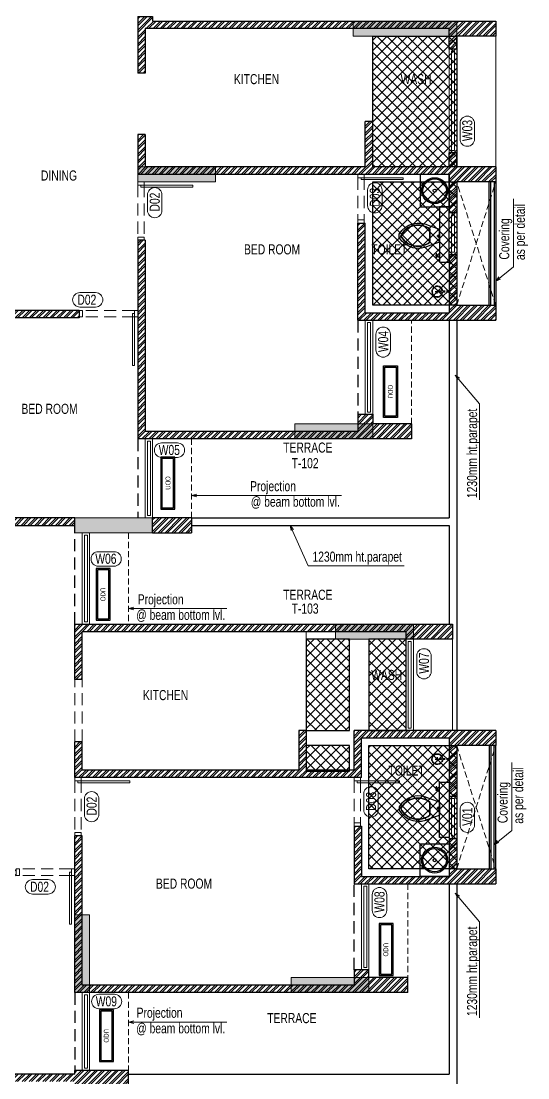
# Model space of a CAD drawing. Header units: inches. Extents: x 853900 to 962947, y 469960 to 560972.
# Drawn here: x 871285 to 879093, y 530841 to 547128 of the extents above; entities that cross this region are included whole.
import ezdxf
from ezdxf.enums import TextEntityAlignment as Align

# ---------------------------------------------------------------- set-up
doc = ezdxf.new("R2010")
doc.units = ezdxf.units.IN
doc.header["$LTSCALE"] = 750
doc.linetypes.add('HIDDEN', pattern=[0.375, 0.25, -0.125])
doc.linetypes.add('HIDDEN2', pattern=[0.1875, 0.125, -0.0625])
doc.layers.get('0').update_dxf_attribs({"color": 8})
for name, color, linetype, lineweight in [('COLUMN', 8, 'Continuous', 13), ('DOOR NO-MSA', 8, 'Continuous', 9), ('DOOR-MSA', 8, 'Continuous', 13), ('DOTTED LINE-MSA', 8, 'HIDDEN2', 13), ('ELE-01-MSA', 8, 'Continuous', 30), ('ELE-03-MSA', 8, 'Continuous', 18), ('ELE-04-MSA', 8, 'Continuous', 15), ('TEXT DETAIL-MSA', 8, 'Continuous', 13), ('TEXT ROOM NAME-MSA', 8, 'Continuous', 13), ('WALL HATCH-MSA', 253, 'Continuous', 9), ('WALL-MSA', 8, 'Continuous', 30), ('WINDOE NO-MAS', 8, 'Continuous', 9), ('WINDOW-MSA', 8, 'Continuous', 13)]:
    doc.layers.add(name, color=color, linetype=linetype, lineweight=lineweight)
for name, color, linetype in [('ELE-02-MSA', 8, 'Continuous'), ('HATCH-SUNK 300MM-MSA', 253, 'Continuous'), ('P.FIXTURE', 8, 'Continuous'), ('R.C.C HATCH-MSA', 253, 'Continuous')]:
    doc.layers.add(name, color=color, linetype=linetype)
doc.styles.add('125', font='swisscl.ttf', dxfattribs={"height": 125})
doc.styles.add('ARIAL', font='swisscl.ttf')
doc.styles.add('Arial Narrow', font='swisscl.ttf', dxfattribs={"height": 150})
doc.styles.add('Arial-Reg+0.8Sc', font='swisscl.ttf')
doc.styles.add('MtXpl_Swis721_LtCn_B', font='swisscl.ttf')
doc.dimstyles.new('100 K.T', dxfattribs={"dimtxt": 360, "dimasz": 80, "dimexe": 0.18, "dimexo": 0.0625, "dimgap": 1, "dimtad": 1, "dimdec": 0, "dimzin": 0, "dimdsep": 46, "dimtxsty": 'ARIAL', "dimblk": 'DOT', "dimcen": 0.09, "dimse1": 1, "dimse2": 1, "dimclrd": 50, "dimclrt": 256, "dimadec": 0, "dimazin": 0, "dimtfac": 1, "dimtdec": 0, "dimtofl": 0, "dimtmove": 1, "dimatfit": 0, "dimfxl": 1, "dimtolj": 1, "dimtzin": 0, "dimlwd": -1, "dimarcsym": 0})
pattern_1 = [(45, (-826309.495, -504339.46), (-53.0330086, 53.0330086), []), (45, (-826274.14, -504339.46), (-53.0330086, 53.0330086), [])]

# ---------------------------------------------------------------- blocks, each defined once
blk = doc.blocks.new('A$C59c041b7')
at = {"layer": 'HATCH-SUNK 300MM-MSA', "transparency": 33554559}
h = blk.add_hatch(dxfattribs=at)
h.set_pattern_fill('ANSI37', color=256, scale=35)
h.paths.add_polyline_path([(20726, -15392), (19431, -15392), (19431, -13375), (20726, -13375)])
h = blk.add_hatch(dxfattribs=at)
h.set_pattern_fill('ANSI37', color=256, scale=35)
h.paths.add_polyline_path([(20726, -17525), (19431, -17525), (19431, -15622), (20726, -15622)])
h = blk.add_hatch(dxfattribs=at)
h.set_pattern_fill('ANSI37', color=256, scale=35)
h.paths.add_polyline_path([(18407, -24079), (19074, -24079), (19074, -22671), (18407, -22671)])
h = blk.add_hatch(dxfattribs=at)
h.set_pattern_fill('ANSI37', color=256, scale=35)
h.paths.add_polyline_path([(19374, -24079), (19945, -24079), (19945, -22671), (19374, -22671)])
h = blk.add_hatch(dxfattribs=at)
h.set_pattern_fill('ANSI37', color=256, scale=35)
h.paths.add_polyline_path([(18407, -24703), (19074, -24703), (19074, -24309), (18407, -24309)])
h = blk.add_hatch(dxfattribs=at)
h.set_pattern_fill('ANSI37', color=256, scale=35)
h.paths.add_polyline_path([(20726, -26211), (19374, -26211), (19374, -24309), (20726, -24309)])
at = {"layer": 'HATCH-SUNK 300MM-MSA'}
for points in [[(20726, -15392), (19431, -15392), (19431, -13375), (20726, -13375)], [(20726, -17525), (19431, -17525), (19431, -15622), (20726, -15622)], [(18407, -24079), (19074, -24079), (19074, -22671), (18407, -22671)], [(19374, -24079), (19945, -24079), (19945, -22671), (19374, -22671)], [(18407, -24703), (19074, -24703), (19074, -24309), (18407, -24309)], [(20726, -26211), (19374, -26211), (19374, -24309), (20726, -24309)]]:
    blk.add_lwpolyline(points, close=True, dxfattribs=at)
blk = doc.blocks.new('t4tgg34')
for points in [[(375405, -62759), (375391, -62745), (375391, -62738), (375371, -62738), (375371, -62720), (375391, -62720), (375391, -62713), (375405, -62699), (375405, -62635), (375255, -62585, 0.412342), (374785, -62709, 0.132891), (374785, -62761, 0.412336), (375255, -62885), (375405, -62835)], [(375255, -62835, -0.475238), (374809, -62735, -0.475243), (375255, -62635)]]:
    blk.add_lwpolyline(points, format="xyb", close=True)
blk.add_lwpolyline([(375255, -62835), (375255, -62635, 0.475243), (374809, -62735, 0.475238), (375255, -62835, 0.489246)], format="xyb")
blk.add_lwpolyline([(375405, -62635), (375405, -62699), (375391, -62713), (375391, -62720), (375371, -62720), (375371, -62738), (375391, -62738), (375391, -62745), (375405, -62759), (375405, -62699), (375405, -62835)])
blk = doc.blocks.new('9')
at = {"linetype": 'Continuous'}
for p, q in [((709870, -390415), (709870, -390434)), ((709876, -390415), (709876, -390434)), ((709876, -390434), (709870, -390434))]:
    blk.add_line(p, q, dxfattribs=at)
for points in [[(709876, -390396), (709876, -390377), (709870, -390377), (709870, -390396)], [(709895, -390396), (709920, -390370), (709920, -390440), (709895, -390415)]]:
    blk.add_lwpolyline(points, dxfattribs=at)
blk.add_lwpolyline([(709895, -390415), (709870, -390415), (709870, -390396), (709895, -390396)], close=True, dxfattribs=at)
blk = doc.blocks.new('SHOWE')
at = {"linetype": 'HIDDEN', "ltscale": 0.2}
for p, q in [((3964261, -1171718), (3964261, -1171675)), ((3964261, -1171675), (3964263, -1171675)), ((3964261, -1171718), (3964263, -1171718)), ((3964264, -1171676), (3964264, -1171716)), ((3964269, -1171681), (3964269, -1171696)), ((3964269, -1171689), (3964438, -1171689)), ((3964269, -1171712), (3964269, -1171696)), ((3964269, -1171704), (3964438, -1171704)), ((3964479, -1171696), (3964416, -1171696)), ((3964447, -1171665), (3964447, -1171728))]:
    blk.add_line(p, q, dxfattribs=at)
for radius in [12.5, 10.6]:
    blk.add_circle((3964447, -1171696), radius, dxfattribs=at)
for centre, radius, start, end in [((3964262, -1171676), 1.76, 358.0282, 62.0821), ((3964262, -1171716), 1.76, 297.9179, 1.9718), ((3964260, -1171685), 10.1, 28.3436, 64.2104), ((3964260, -1171707), 10.1, 295.7896, 331.6564), ((3964447, -1171696), 84.1, 185.2383, 174.7617), ((3964447, -1171696), 81.4, 185.4105, 174.5895), ((3964447, -1171696), 78, 185.6496, 174.3504)]:
    blk.add_arc(centre, radius, start, end, dxfattribs=at)
blk = doc.blocks.new('A$C16cd5f5f')
at = {"layer": 'WINDOW-MSA', "ltscale": 5000}
for points in [[(50, 50), (50, 850), (80, 850), (80, 50)], [(0, 0), (50, 0), (50, 100), (0, 100)], [(900, 0), (850, 0), (850, 100), (900, 100)]]:
    blk.add_lwpolyline(points, close=True, dxfattribs=at)
at = {"layer": 'WINDOW-MSA', "linetype": 'HIDDEN', "elevation": 0}
blk.add_lwpolyline([(50, 100), (850, 100)], dxfattribs=at)
at = {"layer": 'WINDOW-MSA', "linetype": 'HIDDEN'}
blk.add_lwpolyline([(50, 0), (850, 0)], dxfattribs=at)
blk = doc.blocks.new('A$Cbea8c011')
at = {"layer": 'ELE-02-MSA', "elevation": 0}
for points in [[(400, -108), (-400, -108), (-400, 108), (400, 108)], [(380, -88), (-380, -88), (-380, 88), (380, 88)]]:
    blk.add_lwpolyline(points, close=True, dxfattribs=at)
at = {"layer": 'TEXT DETAIL-MSA', "style": 'Arial Narrow'}
blk.add_text('ODU', height=75, dxfattribs=at).set_placement((-106, -42, 0))
blk = doc.blocks.new('A$Ca69f7aba')
at = {"layer": 'WINDOW-MSA', "ltscale": 5000}
for points in [[(-750, 0), (-700, 0), (-700, -100), (-750, -100)], [(0, 0), (-50, 0), (-50, -100), (0, -100)], [(-50, -50), (-50, -700), (-80, -700), (-80, -50)]]:
    blk.add_lwpolyline(points, close=True, dxfattribs=at)
at = {"layer": 'WINDOW-MSA', "linetype": 'HIDDEN'}
blk.add_lwpolyline([(-50, 0), (-700, 0)], dxfattribs=at)
at = {"layer": 'WINDOW-MSA', "linetype": 'HIDDEN', "elevation": 0}
blk.add_lwpolyline([(-50, -100), (-700, -100)], dxfattribs=at)
blk = doc.blocks.new('Win-Tag-03')
blk.add_lwpolyline([(-130, 120), (130, 120, -0.414214), (250, 0), (250, 0, -0.414214), (130, -120), (-130, -120, -0.414214), (-250, 0), (-250, 0, -0.414214)], format="xyb", close=True)
blk = doc.blocks.new('_Dot')
at = {"linetype": 'ByBlock', "lineweight": -2}
blk.add_line((-0.5, 0), (-1, 0), dxfattribs=at)
at = {"linetype": 'ByBlock', "const_width": 0.5}
blk.add_lwpolyline([(-0.25, 0, 1), (0.25, 0, 1)], format="xyb", close=True, dxfattribs=at)
blk = doc.blocks.new('BLOCK-G & H TYPICAL COLOUMN')
at = {"layer": 'R.C.C HATCH-MSA'}
h = blk.add_hatch(color=256, dxfattribs=at)
h.dxf.hatch_style = 1
h.paths.add_polyline_path([(172697.62, -104207.75), (172688.57, -104207.75), (172688.57, -104255), (172697.62, -104255)])
h.paths.add_polyline_path([(172327.12, -104207.75), (172336.18, -104207.75), (172336.18, -104255), (172327.12, -104255)])
h.paths.add_polyline_path([(172819.88, -104207.75), (172819.88, -104216.81), (172867.12, -104216.81), (172867.12, -104207.75)])
h.paths.add_polyline_path([(172204.87, -104207.75), (172204.87, -104216.81), (172157.62, -104216.81), (172157.62, -104207.75)])
h.paths.add_polyline_path([(172561.18, -104240.06), (172552.12, -104240.06), (172552.12, -104287.31), (172561.18, -104287.31)])
h.paths.add_polyline_path([(172463.57, -104240.06), (172472.62, -104240.06), (172472.62, -104287.31), (172463.57, -104287.31)])
h.paths.add_polyline_path([(172177.87, -104422.2), (172177.87, -104431.25), (172130.62, -104431.25), (172130.62, -104422.2)])
h.paths.add_polyline_path([(172894.12, -104422.2), (172894.12, -104431.25), (172846.88, -104431.25), (172846.88, -104422.2)])
h.paths.add_polyline_path([(172336.12, -104486.75), (172336.12, -104495.81), (172288.87, -104495.81), (172288.87, -104486.75)])
h.paths.add_polyline_path([(172202.62, -104543.75), (172202.62, -104552.81), (172155.37, -104552.81), (172155.37, -104543.75)])
h.paths.add_polyline_path([(172822.13, -104543.75), (172822.13, -104552.81), (172869.37, -104552.81), (172869.37, -104543.75)])
h.paths.add_polyline_path([(172516.9, -104495.81), (172507.85, -104495.81), (172507.85, -104448.56), (172516.9, -104448.56)])
h.paths.add_polyline_path([(172697.62, -104104.25), (172688.57, -104104.25), (172688.57, -104057.01), (172697.62, -104057.01)])
h.paths.add_polyline_path([(172327.12, -104104.25), (172336.18, -104104.25), (172336.18, -104057.01), (172327.12, -104057.01)])
h.paths.add_polyline_path([(172819.88, -104104.25), (172819.88, -104095.2), (172867.12, -104095.2), (172867.12, -104104.25)])
h.paths.add_polyline_path([(172204.87, -104104.25), (172204.87, -104095.2), (172157.62, -104095.2), (172157.62, -104104.25)])
h.paths.add_polyline_path([(172561.18, -104071.94), (172552.12, -104071.94), (172552.12, -104024.7), (172561.18, -104024.7)])
h.paths.add_polyline_path([(172463.57, -104071.94), (172472.62, -104071.94), (172472.62, -104024.7), (172463.57, -104024.7)])
h.paths.add_polyline_path([(172177.87, -103889.81), (172177.87, -103880.75), (172130.62, -103880.75), (172130.62, -103889.81)])
h.paths.add_polyline_path([(172894.12, -103889.81), (172894.12, -103880.75), (172846.88, -103880.75), (172846.88, -103889.81)])
h.paths.add_polyline_path([(172336.12, -103825.25), (172336.12, -103816.2), (172288.87, -103816.2), (172288.87, -103825.25)])
h.paths.add_polyline_path([(172202.62, -103768.25), (172202.62, -103759.2), (172155.37, -103759.2), (172155.37, -103768.25)])
h.paths.add_polyline_path([(172822.13, -103768.25), (172822.13, -103759.2), (172869.37, -103759.2), (172869.37, -103768.25)])
h.paths.add_polyline_path([(172516.9, -103816.2), (172507.85, -103816.2), (172507.85, -103863.44), (172516.9, -103863.44)])
h.paths.add_polyline_path([(172548.37, -103699.31), (172548.37, -103690.25), (172595.62, -103690.25), (172595.62, -103699.31)])
h.paths.add_polyline_path([(172476.37, -103699.31), (172476.37, -103690.25), (172429.13, -103690.25), (172429.13, -103699.31)])
h.paths.add_polyline_path([(172726.82, -103612.31), (172726.82, -103603.25), (172774.06, -103603.25), (172774.06, -103612.31)])
h.paths.add_polyline_path([(172297.93, -103612.31), (172297.93, -103603.25), (172250.69, -103603.25), (172250.69, -103612.31)])
h.paths.add_polyline_path([(172920.37, -103523.81), (172920.37, -103514.75), (172857.56, -103514.75), (172857.56, -103523.81)])
h.paths.add_polyline_path([(172104.37, -103523.81), (172104.37, -103514.75), (172167.19, -103514.75), (172167.19, -103523.81)])
h.paths.add_polyline_path([(172476.37, -103492.94), (172467.32, -103492.94), (172467.32, -103445.7), (172476.37, -103445.7)])
h.paths.add_polyline_path([(172548.37, -103492.94), (172557.43, -103492.94), (172557.43, -103445.7), (172548.37, -103445.7)])
h.paths.add_polyline_path([(172663.43, -103454.75), (172759.5, -103454.75), (172759.5, -103349.7), (172663.43, -103349.7), (172663.43, -103358.75), (172750.44, -103358.75), (172750.44, -103445.7), (172663.43, -103445.7)])
h.paths.add_polyline_path([(172361.32, -103454.75), (172265.25, -103454.75), (172265.25, -103349.7), (172361.32, -103349.7), (172361.32, -103358.75), (172274.31, -103358.75), (172274.31, -103445.7), (172361.32, -103445.7)])
h.paths.add_polyline_path([(172428.37, -103358.75), (172419.32, -103358.75), (172419.32, -103311.51), (172428.37, -103311.51)])
h.paths.add_polyline_path([(172428.37, -103132.74), (172419.32, -103132.74), (172419.32, -103179.99), (172428.37, -103179.99)])
h.paths.add_polyline_path([(172151.62, -103286.75), (172151.62, -103277.7), (172104.37, -103277.7), (172104.37, -103286.75)])
h.paths.add_polyline_path([(172245.43, -103162.74), (172245.43, -103153.68), (172198.19, -103153.68), (172198.19, -103162.74)])
h.paths.add_polyline_path([(172428.37, -103021.25), (172419.32, -103021.25), (172419.32, -103068.5), (172428.37, -103068.5)])
h.paths.add_polyline_path([(172245.43, -102997.25), (172236.37, -102997.25), (172236.37, -103044.5), (172245.43, -103044.5)])
h.paths.add_polyline_path([(172104.37, -102997.25), (172104.37, -103006.31), (172151.62, -103006.31), (172151.62, -102997.25)])
h.paths.add_polyline_path([(172596.37, -103358.75), (172605.43, -103358.75), (172605.43, -103311.51), (172596.37, -103311.51)])
h.paths.add_polyline_path([(172596.37, -103132.74), (172605.43, -103132.74), (172605.43, -103179.99), (172596.37, -103179.99)])
h.paths.add_polyline_path([(172873.13, -103286.75), (172873.13, -103277.7), (172920.37, -103277.7), (172920.37, -103286.75)])
h.paths.add_polyline_path([(172779.32, -103162.74), (172779.32, -103153.68), (172826.56, -103153.68), (172826.56, -103162.74)])
h.paths.add_polyline_path([(172596.37, -103021.25), (172605.43, -103021.25), (172605.43, -103068.5), (172596.37, -103068.5)])
h.paths.add_polyline_path([(172779.32, -102997.25), (172788.37, -102997.25), (172788.37, -103044.5), (172779.32, -103044.5)])
h.paths.add_polyline_path([(172920.37, -102997.25), (172920.37, -103006.31), (172873.13, -103006.31), (172873.13, -102997.25)])
h.paths.add_polyline_path([(172548.37, -104612.7), (172548.37, -104621.75), (172595.62, -104621.75), (172595.62, -104612.7)])
h.paths.add_polyline_path([(172476.37, -104612.7), (172476.37, -104621.75), (172429.13, -104621.75), (172429.13, -104612.7)])
h.paths.add_polyline_path([(172297.93, -104699.7), (172297.93, -104708.75), (172250.69, -104708.75), (172250.69, -104699.7)])
h.paths.add_polyline_path([(172104.37, -104788.2), (172104.37, -104797.25), (172167.19, -104797.25), (172167.19, -104788.2)])
h.paths.add_polyline_path([(172726.82, -104699.7), (172726.82, -104708.75), (172774.06, -104708.75), (172774.06, -104699.7)])
h.paths.add_polyline_path([(172920.37, -104788.2), (172920.37, -104797.25), (172857.56, -104797.25), (172857.56, -104788.2)])
h.paths.add_polyline_path([(172476.37, -104819.06), (172467.32, -104819.06), (172467.32, -104866.31), (172476.37, -104866.31)])
h.paths.add_polyline_path([(172548.37, -104819.06), (172557.43, -104819.06), (172557.43, -104866.31), (172548.37, -104866.31)])
h.paths.add_polyline_path([(172663.43, -104857.25), (172759.5, -104857.25), (172759.5, -104962.31), (172663.43, -104962.31), (172663.43, -104953.25), (172750.44, -104953.25), (172750.44, -104866.31), (172663.43, -104866.31)])
h.paths.add_polyline_path([(172361.32, -104857.25), (172265.25, -104857.25), (172265.25, -104962.31), (172361.32, -104962.31), (172361.32, -104953.25), (172274.31, -104953.25), (172274.31, -104866.31), (172361.32, -104866.31)])
h.paths.add_polyline_path([(172428.37, -104953.25), (172419.32, -104953.25), (172419.32, -105000.5), (172428.37, -105000.5)])
h.paths.add_polyline_path([(172428.37, -105178.31), (172419.32, -105178.31), (172419.32, -105131.06), (172428.37, -105131.06)])
h.paths.add_polyline_path([(172151.62, -105025.25), (172151.62, -105034.31), (172104.37, -105034.31), (172104.37, -105025.25)])
h.paths.add_polyline_path([(172245.43, -105072.5), (172236.37, -105072.5), (172236.37, -105025.25), (172245.43, -105025.25)])
h.paths.add_polyline_path([(172428.37, -105290.75), (172419.32, -105290.75), (172419.32, -105243.51), (172428.37, -105243.51)])
h.paths.add_polyline_path([(172245.43, -105314.75), (172236.37, -105314.75), (172236.37, -105267.51), (172245.43, -105267.51)])
h.paths.add_polyline_path([(172104.37, -105277.35), (172113.43, -105277.35), (172113.43, -105314.75), (172104.37, -105314.75)])
h.paths.add_polyline_path([(172596.37, -104953.25), (172605.43, -104953.25), (172605.43, -105000.5), (172596.37, -105000.5)])
h.paths.add_polyline_path([(172596.37, -105178.31), (172605.43, -105178.31), (172605.43, -105131.06), (172596.37, -105131.06)])
h.paths.add_polyline_path([(172873.13, -105025.25), (172873.13, -105034.31), (172920.37, -105034.31), (172920.37, -105025.25)])
h.paths.add_polyline_path([(172788.37, -105025.25), (172779.32, -105025.25), (172779.32, -105072.5), (172788.37, -105072.5)])
h.paths.add_polyline_path([(172596.37, -105290.75), (172605.43, -105290.75), (172605.43, -105243.51), (172596.37, -105243.51)])
h.paths.add_polyline_path([(172779.32, -105314.75), (172788.37, -105314.75), (172788.37, -105267.51), (172779.32, -105267.51)])
h.paths.add_polyline_path([(172911.32, -105314.75), (172920.37, -105314.75), (172920.37, -105277.35), (172911.32, -105277.35)])
h.paths.add_polyline_path([(172688.63, -104486.75), (172688.63, -104495.81), (172735.87, -104495.81), (172735.87, -104486.75)])
h.paths.add_polyline_path([(172688.63, -103825.25), (172688.63, -103816.2), (172735.87, -103816.2), (172735.87, -103825.25)])
at = {"layer": 'COLUMN'}
for points in [[(172920.37, -103523.81), (172920.37, -103514.75), (172857.56, -103514.75), (172857.56, -103523.81)], [(172726.82, -103612.31), (172726.82, -103603.25), (172774.06, -103603.25), (172774.06, -103612.31)], [(172822.13, -103768.25), (172822.13, -103759.2), (172869.37, -103759.2), (172869.37, -103768.25)], [(172688.63, -103825.25), (172688.63, -103816.2), (172735.87, -103816.2), (172735.87, -103825.25)], [(172894.12, -103889.81), (172894.12, -103880.75), (172846.88, -103880.75), (172846.88, -103889.81)], [(172697.62, -104104.25), (172688.57, -104104.25), (172688.57, -104057.01), (172697.62, -104057.01)], [(172819.88, -104104.25), (172819.88, -104095.2), (172867.12, -104095.2), (172867.12, -104104.25)]]:
    blk.add_lwpolyline(points, close=True, dxfattribs=at)
blk = doc.blocks.new('A$Ca663e582')
at = {"layer": 'WALL HATCH-MSA'}
h = blk.add_hatch(dxfattribs=at)
h.set_pattern_fill('ANSI32', color=256, scale=200)
h.set_pattern_definition(pattern_1)
h.paths.add_polyline_path([(11393, 41262), (11393, 42547), (12383, 42547), (12383, 44024), (13526, 44024), (13526, 42662), (13033, 42662), (13033, 42547), (13526, 42547), (13526, 42012), (13641, 42012), (13641, 44139), (11393, 44139), (11393, 47359), (11508, 47359), (11508, 47474), (11278, 47474), (11278, 44024), (12268, 44024), (12268, 43274), (11278, 43274), (11278, 43159), (12268, 43159), (12268, 42662), (11278, 42662), (11278, 41032), (12192, 41032), (12192, 38063), (11528, 38063), (11528, 37948), (14840, 37948), (14840, 38063), (12307, 38063), (12307, 41147), (14910, 41147), (14910, 41262)])
h = blk.add_hatch(dxfattribs=at)
h.set_pattern_fill('ANSI32', color=256, scale=200)
h.set_pattern_definition(pattern_1)
h.paths.add_polyline_path([(21326, 45490), (21326, 45720), (16040, 45720), (16040, 45794), (15810, 45794), (15810, 44920), (15925, 44920), (15925, 45605), (20611, 45605), (20611, 45290), (20726, 45290), (20726, 45490)])
h = blk.add_hatch(dxfattribs=at)
h.set_pattern_fill('ANSI32', color=256, scale=200)
h.set_pattern_definition(pattern_1)
h.paths.add_polyline_path([(21326, 43242), (21326, 43472), (20726, 43472), (20726, 43690), (20611, 43690), (20611, 43472), (19431, 43472), (19431, 44172), (19316, 44172), (19316, 43472), (15925, 43472), (15925, 43972), (15810, 43972), (15810, 43357), (20611, 43357), (20611, 42772), (20726, 42772), (20726, 43242)])
h = blk.add_hatch(dxfattribs=at)
h.set_pattern_fill('ANSI32', color=256, scale=200)
h.set_pattern_definition(pattern_1)
h.paths.add_polyline_path([(21326, 41110), (21326, 41340), (20726, 41340), (20726, 42122), (20611, 42122), (20611, 41225), (19316, 41225), (19316, 42607), (19201, 42607), (19201, 41110)])
h = blk.add_hatch(dxfattribs=at)
h.set_pattern_fill('ANSI32', color=256, scale=200)
h.set_pattern_definition(pattern_1)
h.paths.add_polyline_path([(20031, 39281), (20031, 39511), (19431, 39511), (19431, 39660), (19201, 39660), (19201, 39396), (15925, 39396), (15925, 42342), (15810, 42342), (15810, 39281)])
h = blk.add_hatch(dxfattribs=at)
h.set_pattern_fill('ANSI32', color=256, scale=200)
h.set_pattern_definition(pattern_1)
h.paths.add_polyline_path([(16640, 37833), (16640, 38063), (16040, 38063), (16040, 37833)])
h = blk.add_hatch(dxfattribs=at)
h.set_pattern_fill('ANSI32', color=256, scale=200)
h.set_pattern_definition(pattern_1)
h.paths.add_polyline_path([(20660, 36194), (20660, 36424), (14839, 36424), (14839, 35574), (14954, 35574), (14954, 36309), (19945, 36309), (19945, 36194)])
h = blk.add_hatch(dxfattribs=at)
h.set_pattern_fill('ANSI32', color=256, scale=200)
h.set_pattern_definition(pattern_1)
h.paths.add_polyline_path([(21326, 34555), (21326, 34785), (19144, 34785), (19144, 34177), (18407, 34177), (18407, 34785), (18292, 34785), (18292, 34177), (14954, 34177), (14954, 34612), (14839, 34612), (14839, 34062), (19259, 34062), (19259, 34670), (20611, 34670), (20611, 33773), (20726, 33773), (20726, 34555)])
h = blk.add_hatch(dxfattribs=at)
h.set_pattern_fill('ANSI32', color=256, scale=200)
h.set_pattern_definition(pattern_1)
h.paths.add_polyline_path([(14839, 29547), (14839, 29490), (11488, 29490), (11488, 32537), (13939, 32537), (13939, 32652), (11813, 32652), (11813, 34023), (11698, 34023), (11698, 32652), (11373, 32652), (11373, 26212), (11698, 26212), (11698, 24841), (11813, 24841), (11813, 26212), (13939, 26212), (13939, 26327), (11488, 26327), (11488, 29375), (14839, 29375), (14839, 29317), (15669, 29317), (15669, 29547)])
h = blk.add_hatch(dxfattribs=at)
h.set_pattern_fill('ANSI32', color=256, scale=200)
h.set_pattern_definition(pattern_1)
h.paths.add_polyline_path([(21326, 32653), (20726, 32653), (20726, 33123), (20611, 33123), (20611, 32538), (19259, 32538), (19259, 33312), (19144, 33312), (19144, 32423), (21326, 32423)])
h = blk.add_hatch(dxfattribs=at)
h.set_pattern_fill('ANSI32', color=256, scale=200)
h.set_pattern_definition(pattern_1)
h.paths.add_polyline_path([(19374, 30977), (19374, 31097), (19144, 31097), (19144, 30862), (14954, 30862), (14954, 33162), (14839, 33162), (14839, 30747), (19974, 30747), (19974, 30977)])
at = {"layer": 'DOOR-MSA', "linetype": 'HIDDEN'}
for p, q in [((14839, 34612), (14839, 35574)), ((14954, 34612), (14954, 35574))]:
    blk.add_line(p, q, dxfattribs=at)
at = {"layer": 'DOTTED LINE-MSA'}
for p, q in [((20031, 39511), (20031, 41110)), ((16640, 38063), (16640, 39281)), ((15669, 37833), (15669, 36424)), ((19974, 32423), (19974, 30977)), ((15669, 30747), (15669, 29547))]:
    blk.add_line(p, q, dxfattribs=at)
for points in [[(20726, 41340), (21326, 43242)], [(21326, 41340), (20726, 43242)], [(20726, 32653), (21326, 34555)], [(20726, 34555), (21326, 32653)]]:
    blk.add_lwpolyline(points, dxfattribs=at)
at = {"layer": 'ELE-01-MSA'}
for p, q in [((21251, 41340), (21251, 43242)), ((21301, 43242), (21301, 41340)), ((21251, 34555), (21251, 32653)), ((21301, 32653), (21301, 34555))]:
    blk.add_line(p, q, dxfattribs=at)
at = {"layer": 'ELE-02-MSA'}
for p, q in [((21226, 41340), (21226, 43242)), ((21326, 43242), (21326, 41340)), ((20611, 41110), (20611, 38063)), ((20726, 41110), (20726, 34785)), ((16640, 38063), (20611, 38063)), ((16640, 37948), (20611, 37948)), ((20611, 37948), (20611, 36424)), ((21226, 34555), (21226, 32653)), ((21326, 32653), (21326, 34555)), ((20611, 32423), (20611, 29490)), ((20726, 32423), (20726, 26441)), ((15669, 29490), (20611, 29490))]:
    blk.add_line(p, q, dxfattribs=at)
at = {"layer": 'ELE-02-MSA', "linetype": 'HIDDEN'}
for p, q in [((19201, 41110), (19201, 39660)), ((15810, 39281), (15810, 38063)), ((14839, 36424), (14839, 37948)), ((19144, 31097), (19144, 32423)), ((14839, 30747), (14839, 29547))]:
    blk.add_line(p, q, dxfattribs=at)
at = {"layer": 'ELE-03-MSA'}
for p, q in [((19431, 44172, 0), (19431, 45490)), ((18407, 34785), (18407, 36309))]:
    blk.add_line(p, q, dxfattribs=at)
at = {"layer": 'ELE-04-MSA'}
for p, q in [((21326, 45490), (21326, 43472)), ((20660, 36194), (20660, 34785))]:
    blk.add_line(p, q, dxfattribs=at)
at = {"layer": 'P.FIXTURE'}
for points in [[(20611, 43357), (20161, 43357), (20161, 42857), (20611, 42857)], [(20461, 42857), (20461, 42007), (20611, 42007), (20611, 42857)], [(20461, 33138), (20461, 33988), (20611, 33988), (20611, 33138)], [(20611, 32538), (20161, 32538), (20161, 33038), (20611, 33038)]]:
    blk.add_lwpolyline(points, close=True, dxfattribs=at)
for centre, radius in [((20386, 43107), 200), ((20386, 43107), 180), ((20386, 43107), 25), ((20386, 32788), 200), ((20386, 32788), 180), ((20386, 32788), 25)]:
    blk.add_circle(centre, radius, dxfattribs=at)
at = {"layer": 'WALL-MSA'}
for p, q in [((15810, 45794), (15810, 44920)), ((16040, 45720), (21326, 45720)), ((21326, 45720), (21326, 45490)), ((20611, 45605), (15925, 45605)), ((15925, 45605), (15925, 44920)), ((20611, 45290), (20611, 45605)), ((21326, 45490), (20726, 45490)), ((20726, 45290), (20726, 45490)), ((20726, 45290), (20611, 45290)), ((15925, 44920), (15810, 44920)), ((19316, 43472), (19316, 44172, 0)), ((19431, 44172, 0), (19316, 44172, 0)), ((19431, 43472), (19431, 44172, 0)), ((15810, 43972), (15810, 43357)), ((15925, 43972), (15810, 43972)), ((15925, 43972), (15925, 43472)), ((20726, 43690), (20611, 43690)), ((20611, 43472), (20611, 43690)), ((20726, 43472), (20726, 43690)), ((20611, 43357), (15810, 43357)), ((19316, 43472), (15925, 43472)), ((20611, 43472), (19431, 43472)), ((20611, 43357), (20611, 42772)), ((21326, 43472), (20726, 43472)), ((21326, 43472), (21326, 43242)), ((21326, 43242), (20726, 43242)), ((20726, 43242), (20726, 42772)), ((20611, 42772), (20726, 42772)), ((19201, 41110, 0), (19201, 42607)), ((19201, 42607), (19316, 42607)), ((19316, 41225, 0), (19316, 42607)), ((15925, 42342, 0), (15810, 42342, 0)), ((15810, 42342, 0), (15810, 39281)), ((15925, 42342, 0), (15925, 39396)), ((20611, 42122), (20726, 42122)), ((20611, 42122), (20611, 41225)), ((20726, 42122), (20726, 41340)), ((14910, 41262), (11393, 41262)), ((14910, 41262), (14910, 41147)), ((19316, 41225), (20611, 41225)), ((20726, 41340), (21326, 41340)), ((21326, 41340), (21326, 41110)), ((14910, 41147), (12307, 41147)), ((19201, 41110), (21326, 41110)), ((19201, 39660), (19201, 39396)), ((20031, 39511), (19431, 39511)), ((20031, 39511), (20031, 39281)), ((20031, 39281), (15810, 39281)), ((19201, 39396), (15925, 39396)), ((14840, 38063), (12307, 38063)), ((14840, 37948), (14840, 38063)), ((16640, 38063), (16040, 38063)), ((16040, 37833), (16040, 38063)), ((16640, 38063), (16640, 37833)), ((11528, 37948), (14840, 37948)), ((16040, 37833), (16640, 37833)), ((14839, 35574), (14839, 36424)), ((14839, 36424), (20660, 36424)), ((20660, 36424), (20660, 36194)), ((14954, 35574), (14954, 36309)), ((14954, 35574), (14839, 35574)), ((18292, 34785), (18292, 34177)), ((18407, 34785), (18292, 34785)), ((18407, 34785), (18407, 34177)), ((19144, 34177), (19144, 34785)), ((21326, 34785), (19144, 34785)), ((21326, 34785), (21326, 34555)), ((14954, 34612), (14839, 34612)), ((14839, 34062), (14839, 34612)), ((14954, 34177), (14954, 34612)), ((19259, 34062, 0), (19259, 34670)), ((20611, 34670), (19259, 34670)), ((20611, 34670), (20611, 33773)), ((20726, 34555), (20726, 33773)), ((21326, 34555), (20726, 34555)), ((19259, 34062), (14839, 34062)), ((18292, 34177), (14954, 34177)), ((19144, 34177), (18407, 34177)), ((20611, 33773), (20726, 33773)), ((19144, 33312), (19259, 33312)), ((19144, 33312), (19144, 32423)), ((19259, 33312), (19259, 32538, 0)), ((14954, 33162), (14839, 33162)), ((14839, 30747), (14839, 33162)), ((14954, 30862), (14954, 33162)), ((20611, 33123), (20611, 32538)), ((20611, 33123), (20726, 33123)), ((20726, 33123), (20726, 32653)), ((20726, 32653), (21326, 32653)), ((21326, 32653), (21326, 32423)), ((19144, 32423), (21326, 32423)), ((19259, 32538), (20611, 32538)), ((19144, 31097), (19144, 30862)), ((19374, 31097), (19144, 31097)), ((19374, 30977), (19374, 31097)), ((19974, 30977), (19374, 30977)), ((19974, 30747), (19974, 30977)), ((19144, 30862), (14954, 30862)), ((19974, 30747), (14839, 30747)), ((14839, 29490), (11488, 29490)), ((14839, 29490), (14839, 29547)), ((15669, 29547), (14839, 29547)), ((15669, 29317), (15669, 29547))]:
    blk.add_line(p, q, dxfattribs=at)
for points in [[(15810, 45794), (16040, 45794), (16040, 45720)], [(19201, 39660), (19431, 39660), (19431, 39511)], [(20660, 36194), (19945, 36194), (19945, 36309), (14954, 36309)]]:
    blk.add_lwpolyline(points, dxfattribs=at)
at = {"layer": 'WINDOW-MSA'}
for p, q in [((20611, 43690), (20611, 45290)), ((20726, 45290), (20726, 43690)), ((20611, 42122), (20611, 42772)), ((20726, 42772), (20726, 42122)), ((19316, 39660), (19316, 41110)), ((19431, 39660), (19431, 41110)), ((15925, 38063), (15925, 39281)), ((16040, 38063), (16040, 39281)), ((14954, 36424), (14954, 37833)), ((15069, 36424), (15069, 37833)), ((19945, 34785), (19945, 36194)), ((20060, 34785), (20060, 36194)), ((20060, 34785), (19945, 34785)), ((20611, 33123), (20611, 33773)), ((20726, 33123), (20726, 33773)), ((19259, 31097), (19259, 32423)), ((19374, 31097), (19374, 32423)), ((14954, 29547), (14954, 30747)), ((15069, 29547), (15069, 30747))]:
    blk.add_line(p, q, dxfattribs=at)
for points in [[(20691, 43725), (20691, 45255), (20646, 45255), (20646, 43725)], [(20691, 42157), (20691, 42737), (20646, 42737), (20646, 42157)], [(19351, 41075), (19351, 39695), (19396, 39695), (19396, 41075)], [(15960, 39246), (15960, 38098), (16005, 38098), (16005, 39246)], [(14989, 37798), (14989, 36459), (15034, 36459), (15034, 37798)], [(19980, 36159), (19980, 34820), (20025, 34820), (20025, 36159)], [(20646, 33738), (20646, 33158), (20691, 33158), (20691, 33738)], [(19294, 32388), (19294, 31132), (19339, 31132), (19339, 32388)], [(14989, 30712), (14989, 29582), (15034, 29582), (15034, 30712)]]:
    blk.add_lwpolyline(points, close=True, dxfattribs=at)
at = {"rotation": 270.0000000000001}
blk.add_blockref('A$Cbea8c011', (19707, 40009, 0), dxfattribs=at)
at = {"xscale": -1}
for p, rotation in [((16272, 38599, 0), 89.99999999999993), ((15279, 36885, 0), 270), ((19637, 31409, 0), 270), ((15330, 30082, 0), 270)]:
    blk.add_blockref('A$Cbea8c011', p, dxfattribs=dict(at, rotation=rotation))
at = {"layer": 'COLUMN', "xscale": 25.4, "yscale": 25.4, "zscale": 25.4}
blk.add_blockref('BLOCK-G & H TYPICAL COLOUMN', (-4371451, 2674995), dxfattribs=at)
at = {"layer": 'DOOR NO-MSA', "xscale": -0.9300595238095237, "yscale": 0.9300595238095237, "zscale": 0.9300595238095237}
for p, rotation in [((19463, 42997, 0), 90.00000000000007), ((16072, 42922, 0), 90.00000000000007), ((15040, 41424, 0), 180), ((19405, 33687, 0), 90.00000000000007), ((15100, 33612, 0), 90.00000000000007), ((14310, 32376, 0), 180)]:
    blk.add_blockref('Win-Tag-03', p, dxfattribs=dict(at, rotation=rotation))
at = {"layer": 'DOOR-MSA'}
for name, p, rotation in [('A$Ca69f7aba', (19201, 43357), 89.99999999999997), ('A$C16cd5f5f', (15810, 41262, 0), 180), ('A$C16cd5f5f', (14839, 34062, 0), 270), ('A$Ca69f7aba', (19144, 34062), 90.00000000000004), ('A$C16cd5f5f', (14839, 32652, 0), 180)]:
    blk.add_blockref(name, p, dxfattribs=dict(at, rotation=rotation))
at = {"layer": 'HATCH-SUNK 300MM-MSA'}
blk.add_blockref('A$C59c041b7', (0, 58865), dxfattribs=at)
at = {"layer": 'P.FIXTURE', "xscale": -1, "rotation": 180}
for name, p in [('t4tgg34', (-354944, -20322)), ('9', (-689459, -356517))]:
    blk.add_blockref(name, p, dxfattribs=at)
at = {"layer": 'P.FIXTURE'}
for name, p in [('9', (-689459, 432512)), ('t4tgg34', (-354944, 96317))]:
    blk.add_blockref(name, p, dxfattribs=at)
at = {"layer": 'P.FIXTURE', "lineweight": 30, "rotation": 180}
blk.add_blockref('SHOWE', (3984873, -1130145), dxfattribs=at)
at = {"layer": 'P.FIXTURE', "lineweight": 30, "xscale": -1}
blk.add_blockref('SHOWE', (3984873, 1206041), dxfattribs=at)
at = {"layer": 'WINDOE NO-MAS', "xscale": -0.9300595238095237, "yscale": 0.9300595238095237, "zscale": 0.9300595238095237}
for p, rotation in [((20888, 44023), 90.00000000000007), ((19593, 40773), 90.00000000000007), ((16300, 39108), 180), ((15324, 37431, 0), 180), ((20221, 35815), 90.00000000000007), ((20888, 33448), 90.00000000000007), ((19535, 32134), 90.00000000000007), ((15331, 30609, 0), 180)]:
    blk.add_blockref('Win-Tag-03', p, dxfattribs=dict(at, rotation=rotation))
at = {"layer": 'WINDOW-MSA', "rotation": 270}
blk.add_blockref('A$C16cd5f5f', (15810, 43242, 0), dxfattribs=at)
at = {"layer": 'DOOR NO-MSA', "style": 'Arial-Reg+0.8Sc'}
for s, p in [('D02', (16072, 42931, 0)), ('D03', (19463, 43006, 0)), ('D02', (15100, 33621, 0)), ('D03', (19406, 33696, 0))]:
    blk.add_text(s, height=155, rotation=90, dxfattribs=at).set_placement(p, align=Align.MIDDLE_CENTER)
for p in [(15026, 41426, 0), (14297, 32378, 0)]:
    blk.add_text('D02', height=155, dxfattribs=at).set_placement(p, align=Align.MIDDLE_CENTER)
at = {"layer": 'TEXT DETAIL-MSA', "style": '125'}
for s, p in [('as per detail', (21698, 42470)), ('Covering', (21458, 42363)), ('1230mm ht.parapet', (20962, 39057)), ('as per detail', (21673, 33783)), ('Covering', (21433, 33676)), ('1230mm ht.parapet', (20962, 31074))]:
    blk.add_text(s, height=155, rotation=90, dxfattribs=at).set_placement(p, align=Align.MIDDLE_CENTER)
for s, p in [('Projection', (17895, 38552)), ('@ beam bottom lvl.', (18239, 38313)), ('1230mm ht.parapet', (19192, 37466)), ('Projection', (16164, 36808)), ('@ beam bottom lvl.', (16473, 36569)), ('Projection', (16147, 30436)), ('@ beam bottom lvl.', (16473, 30196))]:
    blk.add_text(s, height=155, dxfattribs=at).set_placement(p, align=Align.MIDDLE_CENTER)
at = {"layer": 'TEXT ROOM NAME-MSA', "lineweight": 0, "style": 'MtXpl_Swis721_LtCn_B'}
for s, p in [('KITCHEN', (17293, 44749, 0)), ('WASH', (19861, 44749, 0)), ('DINING', (14319, 43263, 0)), ('BED ROOM', (17448, 42125, 0)), ('TOILET', (19409, 42125, 0)), ('BED ROOM', (14019, 39667, 0)), ('TERRACE', (18052, 39070, 0)), ('T-102', (18182, 38829)), ('TERRACE', (18052, 36801, 0)), ('T-103', (18182, 36588)), ('WASH', (19408, 35565, 0)), ('KITCHEN', (15891, 35255, 0)), ('TOILET', (19675, 34091)), ('BED ROOM', (16091, 32349, 0)), ('TERRACE', (17806, 30276, 0))]:
    blk.add_text(s, height=155, dxfattribs=at).set_placement(p)
at = {"layer": 'WINDOE NO-MAS', "style": 'Arial-Reg+0.8Sc'}
for s, p in [('W03', (20888, 44033)), ('W04', (19593, 40782)), ('W07', (20221, 35825)), ('V01', (20888, 33457)), ('W08', (19535, 32143))]:
    blk.add_text(s, height=155, rotation=90, dxfattribs=at).set_placement(p, align=Align.MIDDLE_CENTER)
for s, p in [('W05', (16297, 39110)), ('W06', (15320, 37434, 0)), ('W09', (15327, 30612, 0))]:
    blk.add_text(s, height=155, dxfattribs=at).set_placement(p, align=Align.MIDDLE_CENTER)
at = {"layer": 'TEXT DETAIL-MSA'}
for points in [[(21326, 41711), (21601, 41933), (21601, 42981)], [(20701, 40264), (21076, 39822), (21076, 38340)], [(16640, 38409), (17762, 38409), (18951, 38409)], [(18160, 37948), (18436, 37322), (19918, 37322)], [(15669, 36665), (16421, 36665), (17185, 36665)], [(21301, 33024), (21576, 33246), (21576, 34294)], [(20701, 32281), (21076, 31839), (21076, 30357)], [(15669, 30292), (16421, 30292), (17185, 30292)]]:
    blk.add_leader(points, dimstyle='100 K.T', override={"dimgap": 1, "dimtad": 0, "dimclrd": 256, "dimldrblk": 'Open30'}, dxfattribs=at)

msp = doc.modelspace()

# ---------------------------------------------------------------- block references
msp.add_blockref('A$Ca663e582', (857271.01, 501408.43))

doc.saveas('drawing.dxf')
